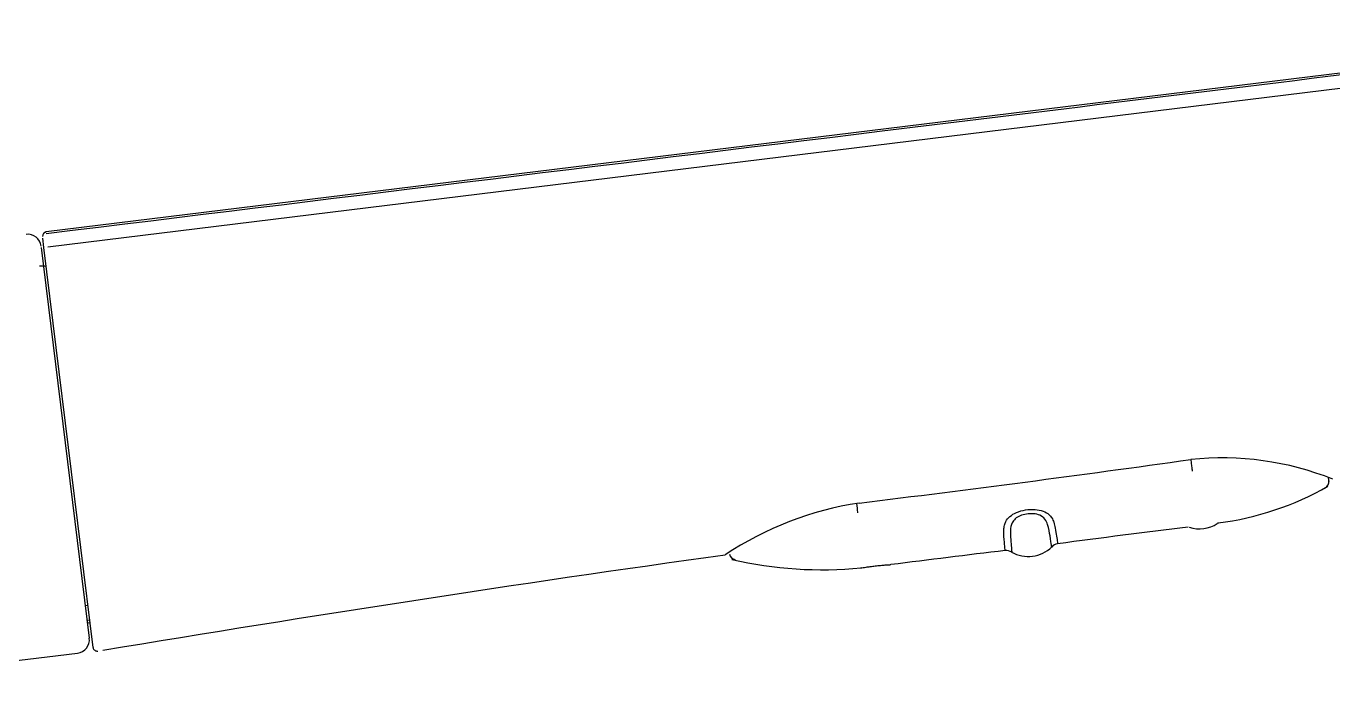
# Model space of a CAD drawing. Header units: millimetres. Extents: x 1617 to 5774, y 11446 to 13973.
# Drawn here: x 4724.6 to 4821.9, y 13804.7 to 13854 of the extents above; entities that cross this region are included whole.
import ezdxf

# ---------------------------------------------------------------- set-up
doc = ezdxf.new("R2010")
doc.units = ezdxf.units.MM
doc.layers.get('0').update_dxf_attribs({"color": 250})

# ---------------------------------------------------------------- blocks, each defined once
blk = doc.blocks.new('11')
at = {"linetype": 'Continuous'}
for p, q in [((4851.031, 13854.021), (4726.042, 13838.674)), ((4844.253, 13852.055), (4726.18, 13837.548)), ((4726.042, 13838.673), (4725.842, 13838.56)), ((4725.882, 13837.516), (4725.795, 13838.221)), ((4725.682, 13837.502), (4729.258, 13808.382)), ((4729.545, 13807.685), (4725.882, 13837.516)), ((4811.326, 13821.703), (4811.388, 13821.201)), ((4811.388, 13821.201), (4811.388, 13821.201)), ((4821.631, 13820.069), (4821.598, 13820.338)), ((4786.418, 13818.426), (4786.459, 13818.087)), ((4786.459, 13818.087), (4786.458, 13818.087)), ((4728.958, 13810.821), (4729.157, 13810.846)), ((4729.091, 13809.737), (4729.29, 13809.761)), ((4729.117, 13809.531), (4729.315, 13809.556)), ((4707.29, 13804.677), (4728.387, 13807.268)), ((4707.295, 13804.678), (4728.387, 13807.268))]:
    blk.add_line(p, q, dxfattribs=at)
for centre, radius, start, end in [((4726.079, 13838.376), 0.3, 97, 187), ((4724.675, 13837.499), 1, 7, 97), ((4725.525, 13823.195), 12.925, 87.64937, 89.88905), ((4623.845, 15154.834), 1346.249, 276.944309, 278.005266), ((4813.66, 13799.628), 22.197, 68.176, 96.02734), ((4926.934, 13837.984), 116.758, 188.26477, 188.44261), ((4810.527, 13839.116), 22.321, 277.31526, 299.58693), ((4821.14, 13820.044), 0.485, 294.09272, 9.38676), ((4790.385, 13793.925), 24.823, 98.74076, 123.61613), ((4901.798, 13829.681), 115.921, 185.73989, 185.92018), ((4888.032, 13177.954), 643.323, 96.865406, 97.738889), ((4811.964, 13819.037), 2.5, 252.63292, 302.27081), ((4813.417, 13816.761), 0.2, 93.0213, 126.19888), ((4801.497, 13814.735), 0.689, 97.81305, 140.33201), ((4777.439, 13814.719), 0.479, 187.4151, 261.76426), ((4916.453, 12814.974), 1006.994, 96.783855, 97.272402), ((4797.584, 13814.227), 0.695, 54.61511, 96.78289), ((4799.221, 13816.981), 2.51, 240.00053, 314.55277), ((4783.853, 13843.076), 29.593, 256.87238, 275.63243), ((4728.265, 13808.26), 1, 277.00019, 7), ((4729.843, 13807.722), 0.3, 187, 279.39765)]:
    blk.add_arc(centre, radius, start, end, dxfattribs=at)
for points, knots in [([(4726.057, 13838.555), (4746.817, 13841.104), (4780.696, 13845.264), (4820.054, 13850.096), (4838.652, 13852.38), (4844.13, 13853.053)], [0, 0, 0, 0, 0.527469, 0.860802, 1, 1, 1, 1]), ([(4797.502, 13814.921), (4797.501, 13814.922), (4797.48, 13815.118), (4797.418, 13815.783), (4797.385, 13816.384), (4797.426, 13816.78), (4797.541, 13817.119), (4797.812, 13817.463), (4798.328, 13817.784), (4799.004, 13817.974), (4799.719, 13818.01), (4800.356, 13817.877), (4800.766, 13817.627), (4801.003, 13817.332), (4801.151, 13816.979), (4801.246, 13816.488), (4801.34, 13815.931), (4801.39, 13815.513), (4801.402, 13815.415), (4801.402, 13815.416)], [0.4268325, 0.4268325, 0.4268325, 0.4268325, 0.4989904, 0.5590897, 0.5895971, 0.6071455, 0.6210168, 0.6387759, 0.6554393, 0.6737914, 0.6921707, 0.7092855, 0.7270694, 0.7413413, 0.7587922, 0.7852137, 0.8285598, 0.8800529, 0.9267661, 0.9267661, 0.9267661, 0.9267661]), ([(4800.966, 13815.172), (4800.966, 13815.172), (4800.95, 13815.291), (4800.861, 13815.868), (4800.737, 13816.661), (4800.509, 13817.245), (4800.143, 13817.557), (4799.475, 13817.721), (4798.713, 13817.597), (4798.213, 13817.285), (4797.926, 13816.893), (4797.879, 13816.33), (4797.913, 13815.66), (4797.965, 13815.042), (4797.986, 13814.812), (4797.987, 13814.792), (4797.987, 13814.792)], [0.0796372, 0.0796372, 0.0796372, 0.0796372, 0.1307589, 0.2049295, 0.2606218, 0.2840764, 0.3023424, 0.3181577, 0.3455841, 0.3587772, 0.3737212, 0.4036713, 0.4460626, 0.5009221, 0.5661631, 0.5795915, 0.5795915, 0.5795915, 0.5795915]), ([(4786.78, 13813.625), (4786.766, 13813.623), (4786.756, 13813.621), (4786.751, 13813.62), (4786.74, 13813.618), (4786.749, 13813.62), (4786.776, 13813.624), (4786.803, 13813.629), (4786.848, 13813.636), (4786.909, 13813.646), (4786.97, 13813.656), (4787.049, 13813.669), (4787.137, 13813.682), (4787.23, 13813.696), (4787.336, 13813.711), (4787.447, 13813.726), (4787.565, 13813.742), (4787.692, 13813.758), (4787.817, 13813.773), (4787.948, 13813.788), (4788.082, 13813.801), (4788.208, 13813.813), (4788.335, 13813.825), (4788.457, 13813.834), (4788.563, 13813.842), (4788.666, 13813.849), (4788.756, 13813.855), (4788.825, 13813.858), (4788.89, 13813.862), (4788.937, 13813.864), (4788.961, 13813.865), (4788.974, 13813.866), (4788.981, 13813.866), (4788.981, 13813.866)], [0.4618978, 0.4618978, 0.4618978, 0.4618978, 0.4862776, 0.4862776, 0.4862776, 0.5360985, 0.5360985, 0.5360985, 0.5853777, 0.5853777, 0.5853777, 0.635694, 0.635694, 0.635694, 0.6883611, 0.6883611, 0.6883611, 0.7439863, 0.7439863, 0.7439863, 0.8020678, 0.8020678, 0.8020678, 0.8608281, 0.8608281, 0.8608281, 0.9177822, 0.9177822, 0.9177822, 0.9711751, 0.9711751, 0.9711751, 1, 1, 1, 1])]:
    blk.add_open_spline(points, degree=3, knots=knots, dxfattribs=at)
blk.add_open_spline([(4730.274, 13807.489), (4745.706, 13810.043), (4761.156, 13812.466), (4776.642, 13814.597)], degree=3, dxfattribs=at)

msp = doc.modelspace()

# ---------------------------------------------------------------- block references
msp.add_blockref('11', (0, 0))

doc.saveas('drawing.dxf')
